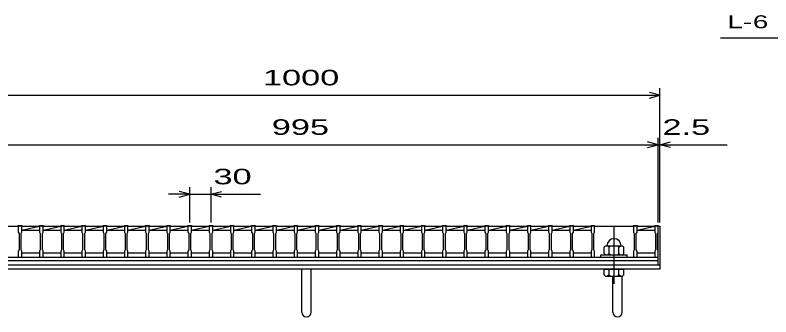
# Model space of a CAD drawing. Units: millimetres, scale not verified. Extents: x -1820 to 1731, y -1282 to 1054.
# Drawn here: x -1262 to -194, y -601 to -174 of the extents above; entities that cross this region are included whole.
import ezdxf
from ezdxf.enums import TextEntityAlignment as Align

# ---------------------------------------------------------------- set-up
doc = ezdxf.new("R2010")
doc.units = ezdxf.units.MM
doc.header["$LTSCALE"] = 10
doc.linetypes.add('CHAIN', pattern=[18.5, 12, -1.5, 3.5, -1.5])
for name, color, linetype, lineweight in [('16', 3, 'Continuous', 25), ('19', 6, 'Continuous', 25), ('22', 4, 'Continuous', 25)]:
    doc.layers.add(name, color=color, linetype=linetype, lineweight=lineweight)
doc.styles.add('ベクトル', font='')
doc.styles.get('ベクトル').set_extended_font_data('ベクトル')

msp = doc.modelspace()

# ---------------------------------------------------------------- linework, layer by layer
at = {"layer": '16'}
for p, q in [((-1313, -472.5), (-1258, -472.5)), ((-1258, -472.5), (-1258, -471.8)), ((-1258, -471.8), (-1253, -471.8)), ((-1258, -472.5), (-1258, -481)), ((-1253, -472.5), (-1258, -472.5)), ((-1253, -471.8), (-1253, -472.5)), ((-1253, -481), (-1253, -472.5)), ((-1253, -472.5), (-1228, -472.5)), ((-1253, -478.5), (-1228, -472.5)), ((-1253, -478.5), (-1228, -478.5)), ((-1228, -472.5), (-1228, -471.8)), ((-1228, -471.8), (-1223, -471.8)), ((-1228, -472.5), (-1228, -481)), ((-1223, -472.5), (-1228, -472.5)), ((-1223, -471.8), (-1223, -472.5)), ((-1223, -481), (-1223, -472.5)), ((-1223, -472.5), (-1198, -472.5)), ((-1223, -478.5), (-1198, -472.5)), ((-1223, -478.5), (-1198, -478.5)), ((-1198, -472.5), (-1198, -471.8)), ((-1198, -471.8), (-1193, -471.8)), ((-1198, -472.5), (-1198, -481)), ((-1193, -472.5), (-1198, -472.5)), ((-1193, -471.8), (-1193, -472.5)), ((-1193, -481), (-1193, -472.5)), ((-1193, -472.5), (-1168, -472.5)), ((-1193, -478.5), (-1168, -472.5)), ((-1193, -478.5), (-1168, -478.5)), ((-1168, -472.5), (-1168, -471.8)), ((-1168, -471.8), (-1163, -471.8)), ((-1168, -472.5), (-1168, -481)), ((-1163, -472.5), (-1168, -472.5)), ((-1163, -471.8), (-1163, -472.5)), ((-1163, -481), (-1163, -472.5)), ((-1163, -472.5), (-1138, -472.5)), ((-1163, -478.5), (-1138, -472.5)), ((-1163, -478.5), (-1138, -478.5)), ((-1138, -472.5), (-1138, -471.8)), ((-1138, -471.8), (-1133, -471.8)), ((-1138, -472.5), (-1138, -481)), ((-1133, -472.5), (-1138, -472.5)), ((-1133, -471.8), (-1133, -472.5)), ((-1133, -481), (-1133, -472.5)), ((-1133, -472.5), (-1108, -472.5)), ((-1133, -478.5), (-1108, -472.5)), ((-1133, -478.5), (-1108, -478.5)), ((-1108, -472.5), (-1108, -471.8)), ((-1108, -471.8), (-1103, -471.8)), ((-1108, -472.5), (-1108, -481)), ((-1103, -472.5), (-1108, -472.5)), ((-1103, -471.8), (-1103, -472.5)), ((-1103, -481), (-1103, -472.5)), ((-1103, -472.5), (-1078, -472.5)), ((-1103, -478.5), (-1078, -472.5)), ((-1103, -478.5), (-1078, -478.5)), ((-1078, -472.5), (-1078, -471.8)), ((-1078, -471.8), (-1073, -471.8)), ((-1078, -472.5), (-1078, -481)), ((-1073, -472.5), (-1078, -472.5)), ((-1073, -471.8), (-1073, -472.5)), ((-1073, -481), (-1073, -472.5)), ((-1073, -472.5), (-1048, -472.5)), ((-1073, -478.5), (-1048, -472.5)), ((-1073, -478.5), (-1048, -478.5)), ((-1048, -472.5), (-1048, -471.8)), ((-1048, -471.8), (-1043, -471.8)), ((-1048, -472.5), (-1048, -481)), ((-1043, -472.5), (-1048, -472.5)), ((-1043, -471.8), (-1043, -472.5)), ((-1043, -481), (-1043, -472.5)), ((-1043, -472.5), (-1018, -472.5)), ((-1043, -478.5), (-1018, -472.5)), ((-1043, -478.5), (-1018, -478.5)), ((-1018, -472.5), (-1018, -471.8)), ((-1018, -471.8), (-1013, -471.8)), ((-1018, -472.5), (-1018, -481)), ((-1013, -472.5), (-1018, -472.5)), ((-1013, -471.8), (-1013, -472.5)), ((-1013, -481), (-1013, -472.5)), ((-1013, -472.5), (-988, -472.5)), ((-1013, -478.5), (-988, -472.5)), ((-1013, -478.5), (-988, -478.5)), ((-988, -472.5), (-988, -471.8)), ((-988, -471.8), (-983, -471.8)), ((-988, -472.5), (-988, -481)), ((-983, -472.5), (-988, -472.5)), ((-983, -471.8), (-983, -472.5)), ((-983, -481), (-983, -472.5)), ((-983, -472.5), (-958, -472.5)), ((-983, -478.5), (-958, -472.5)), ((-983, -478.5), (-958, -478.5)), ((-958, -472.5), (-958, -471.8)), ((-958, -471.8), (-953, -471.8)), ((-958, -472.5), (-958, -481)), ((-953, -472.5), (-958, -472.5)), ((-953, -471.8), (-953, -472.5)), ((-953, -481), (-953, -472.5)), ((-953, -472.5), (-928, -472.5)), ((-953, -478.5), (-928, -472.5)), ((-953, -478.5), (-928, -478.5)), ((-928, -472.5), (-928, -471.8)), ((-928, -471.8), (-923, -471.8)), ((-928, -472.5), (-928, -481)), ((-923, -472.5), (-928, -472.5)), ((-923, -471.8), (-923, -472.5)), ((-923, -481), (-923, -472.5)), ((-923, -472.5), (-898, -472.5)), ((-923, -478.5), (-898, -472.5)), ((-923, -478.5), (-898, -478.5)), ((-898, -472.5), (-898, -471.8)), ((-898, -471.8), (-893, -471.8)), ((-898, -472.5), (-898, -481)), ((-893, -472.5), (-898, -472.5)), ((-893, -471.8), (-893, -472.5)), ((-893, -481), (-893, -472.5)), ((-893, -472.5), (-868, -472.5)), ((-893, -478.5), (-868, -472.5)), ((-893, -478.5), (-868, -478.5)), ((-868, -472.5), (-868, -471.8)), ((-868, -471.8), (-863, -471.8)), ((-868, -472.5), (-868, -481)), ((-863, -472.5), (-868, -472.5)), ((-863, -471.8), (-863, -472.5)), ((-863, -481), (-863, -472.5)), ((-863, -472.5), (-838, -472.5)), ((-863, -478.5), (-838, -472.5)), ((-863, -478.5), (-838, -478.5)), ((-838, -472.5), (-838, -471.8)), ((-838, -471.8), (-833, -471.8)), ((-838, -472.5), (-838, -481)), ((-833, -472.5), (-838, -472.5)), ((-833, -471.8), (-833, -472.5)), ((-833, -481), (-833, -472.5)), ((-833, -472.5), (-808, -472.5)), ((-833, -478.5), (-808, -472.5)), ((-833, -478.5), (-808, -478.5)), ((-808, -472.5), (-808, -471.8)), ((-808, -471.8), (-803, -471.8)), ((-808, -472.5), (-808, -481)), ((-803, -472.5), (-808, -472.5)), ((-803, -471.8), (-803, -472.5)), ((-803, -481), (-803, -472.5)), ((-803, -472.5), (-778, -472.5)), ((-803, -478.5), (-778, -472.5)), ((-803, -478.5), (-778, -478.5)), ((-778, -472.5), (-778, -471.8)), ((-778, -471.8), (-773, -471.8)), ((-778, -472.5), (-778, -481)), ((-773, -472.5), (-778, -472.5)), ((-773, -471.8), (-773, -472.5)), ((-773, -481), (-773, -472.5)), ((-773, -472.5), (-748, -472.5)), ((-773, -478.5), (-748, -472.5)), ((-773, -478.5), (-748, -478.5)), ((-748, -472.5), (-748, -471.8)), ((-748, -471.8), (-743, -471.8)), ((-748, -472.5), (-748, -481)), ((-743, -472.5), (-748, -472.5)), ((-743, -471.8), (-743, -472.5)), ((-743, -481), (-743, -472.5)), ((-743, -472.5), (-718, -472.5)), ((-743, -478.5), (-718, -472.5)), ((-743, -478.5), (-718, -478.5)), ((-718, -472.5), (-718, -471.8)), ((-718, -471.8), (-713, -471.8)), ((-718, -472.5), (-718, -481)), ((-713, -472.5), (-718, -472.5)), ((-713, -471.8), (-713, -472.5)), ((-713, -481), (-713, -472.5)), ((-713, -472.5), (-688, -472.5)), ((-713, -478.5), (-688, -472.5)), ((-713, -478.5), (-688, -478.5)), ((-688, -472.5), (-688, -471.8)), ((-688, -471.8), (-683, -471.8)), ((-688, -472.5), (-688, -481)), ((-683, -472.5), (-688, -472.5)), ((-683, -471.8), (-683, -472.5)), ((-683, -481), (-683, -472.5)), ((-683, -472.5), (-658, -472.5)), ((-683, -478.5), (-658, -472.5)), ((-683, -478.5), (-658, -478.5)), ((-658, -472.5), (-658, -471.8)), ((-658, -471.8), (-653, -471.8)), ((-658, -472.5), (-658, -481)), ((-653, -472.5), (-658, -472.5)), ((-653, -471.8), (-653, -472.5)), ((-653, -481), (-653, -472.5)), ((-653, -472.5), (-628, -472.5)), ((-653, -478.5), (-628, -472.5)), ((-653, -478.5), (-628, -478.5)), ((-628, -472.5), (-628, -471.8)), ((-628, -471.8), (-623, -471.8)), ((-628, -472.5), (-628, -481)), ((-623, -472.5), (-628, -472.5)), ((-623, -471.8), (-623, -472.5)), ((-623, -481), (-623, -472.5)), ((-623, -472.5), (-598, -472.5)), ((-623, -478.5), (-598, -472.5)), ((-623, -478.5), (-598, -478.5)), ((-598, -472.5), (-598, -471.8)), ((-598, -471.8), (-593, -471.8)), ((-598, -472.5), (-598, -481)), ((-593, -472.5), (-598, -472.5)), ((-593, -471.8), (-593, -472.5)), ((-593, -481), (-593, -472.5)), ((-593, -472.5), (-568, -472.5)), ((-593, -478.5), (-568, -472.5)), ((-593, -478.5), (-568, -478.5)), ((-568, -472.5), (-568, -471.8)), ((-568, -471.8), (-563, -471.8)), ((-568, -472.5), (-568, -481)), ((-563, -472.5), (-568, -472.5)), ((-563, -471.8), (-563, -472.5)), ((-563, -481), (-563, -472.5)), ((-563, -472.5), (-538, -472.5)), ((-563, -478.5), (-538, -472.5)), ((-563, -478.5), (-538, -478.5)), ((-538, -472.5), (-538, -471.8)), ((-538, -471.8), (-533, -471.8)), ((-538, -472.5), (-538, -481)), ((-533, -472.5), (-538, -472.5)), ((-533, -471.8), (-533, -472.5)), ((-533, -481), (-533, -472.5)), ((-533, -472.5), (-508, -472.5)), ((-533, -478.5), (-508, -472.5)), ((-533, -478.5), (-508, -478.5)), ((-508, -472.5), (-508, -471.8)), ((-508, -471.8), (-503, -471.8)), ((-508, -472.5), (-508, -481)), ((-503, -472.5), (-508, -472.5)), ((-503, -471.8), (-503, -472.5)), ((-503, -481), (-503, -472.5)), ((-503, -472.5), (-478, -472.5)), ((-503, -478.5), (-478, -472.5)), ((-503, -478.5), (-478, -478.5)), ((-478, -472.5), (-478, -471.8)), ((-478, -471.8), (-473, -471.8)), ((-478, -472.5), (-478, -481)), ((-473, -472.5), (-478, -472.5)), ((-473, -471.8), (-473, -472.5)), ((-473, -481), (-473, -472.5)), ((-473, -472.5), (-448, -472.5)), ((-473, -478.5), (-448, -472.5)), ((-473, -478.5), (-448, -478.5)), ((-448, -472.5), (-448, -471.8)), ((-448, -471.8), (-443, -471.8)), ((-448, -472.5), (-448, -481)), ((-443, -472.5), (-448, -472.5)), ((-443, -471.8), (-443, -472.5)), ((-443, -481), (-443, -472.5)), ((-443, -472.5), (-388, -472.5)), ((-388, -472.5), (-388, -471.8)), ((-388, -471.8), (-383, -471.8)), ((-388, -472.5), (-388, -481)), ((-383, -472.5), (-388, -472.5)), ((-383, -471.8), (-383, -472.5)), ((-383, -481), (-383, -472.5)), ((-383, -472.5), (-358, -472.5)), ((-383, -478.5), (-358, -472.5)), ((-383, -478.5), (-358, -478.5)), ((-358, -472.5), (-358, -471.8)), ((-358, -471.8), (-353, -471.8)), ((-358, -472.5), (-358, -481)), ((-353, -472.5), (-358, -472.5)), ((-353, -471.8), (-353, -472.5)), ((-353, -481), (-353, -472.5)), ((-353, -510.5), (-353, -472.5)), ((-1258, -481), (-1257, -483)), ((-1257, -483), (-1257, -506)), ((-1254, -483), (-1253, -481)), ((-1254, -506), (-1254, -483)), ((-1228, -481), (-1227, -483)), ((-1227, -483), (-1227, -506)), ((-1224, -483), (-1223, -481)), ((-1224, -506), (-1224, -483)), ((-1198, -481), (-1197, -483)), ((-1197, -483), (-1197, -506)), ((-1194, -483), (-1193, -481)), ((-1194, -506), (-1194, -483)), ((-1168, -481), (-1167, -483)), ((-1167, -483), (-1167, -506)), ((-1164, -483), (-1163, -481)), ((-1164, -506), (-1164, -483)), ((-1138, -481), (-1137, -483)), ((-1137, -483), (-1137, -506)), ((-1134, -483), (-1133, -481)), ((-1134, -506), (-1134, -483)), ((-1108, -481), (-1107, -483)), ((-1107, -483), (-1107, -506)), ((-1104, -483), (-1103, -481)), ((-1104, -506), (-1104, -483)), ((-1078, -481), (-1077, -483)), ((-1077, -483), (-1077, -506)), ((-1074, -483), (-1073, -481)), ((-1074, -506), (-1074, -483)), ((-1048, -481), (-1047, -483)), ((-1047, -483), (-1047, -506)), ((-1044, -483), (-1043, -481)), ((-1044, -506), (-1044, -483)), ((-1018, -481), (-1017, -483)), ((-1017, -483), (-1017, -506)), ((-1014, -483), (-1013, -481)), ((-1014, -506), (-1014, -483)), ((-988, -481), (-987, -483)), ((-987, -483), (-987, -506)), ((-984, -483), (-983, -481)), ((-984, -506), (-984, -483)), ((-958, -481), (-957, -483)), ((-957, -483), (-957, -506)), ((-954, -483), (-953, -481)), ((-954, -506), (-954, -483)), ((-928, -481), (-927, -483)), ((-927, -483), (-927, -506)), ((-924, -483), (-923, -481)), ((-924, -506), (-924, -483)), ((-898, -481), (-897, -483)), ((-897, -483), (-897, -506)), ((-894, -483), (-893, -481)), ((-894, -506), (-894, -483)), ((-868, -481), (-867, -483)), ((-867, -483), (-867, -506)), ((-864, -483), (-863, -481)), ((-864, -506), (-864, -483)), ((-838, -481), (-837, -483)), ((-837, -483), (-837, -506)), ((-834, -483), (-833, -481)), ((-834, -506), (-834, -483)), ((-808, -481), (-807, -483)), ((-807, -483), (-807, -506)), ((-804, -483), (-803, -481)), ((-804, -506), (-804, -483)), ((-778, -481), (-777, -483)), ((-777, -483), (-777, -506)), ((-774, -483), (-773, -481)), ((-774, -506), (-774, -483)), ((-748, -481), (-747, -483)), ((-747, -483), (-747, -506)), ((-744, -483), (-743, -481)), ((-744, -506), (-744, -483)), ((-718, -481), (-717, -483)), ((-717, -483), (-717, -506)), ((-714, -483), (-713, -481)), ((-714, -506), (-714, -483)), ((-688, -481), (-687, -483)), ((-687, -483), (-687, -506)), ((-684, -483), (-683, -481)), ((-684, -506), (-684, -483)), ((-658, -481), (-657, -483)), ((-657, -483), (-657, -506)), ((-654, -483), (-653, -481)), ((-654, -506), (-654, -483)), ((-628, -481), (-627, -483)), ((-627, -483), (-627, -506)), ((-624, -483), (-623, -481)), ((-624, -506), (-624, -483)), ((-598, -481), (-597, -483)), ((-597, -483), (-597, -506)), ((-594, -483), (-593, -481)), ((-594, -506), (-594, -483)), ((-568, -481), (-567, -483)), ((-567, -483), (-567, -506)), ((-564, -483), (-563, -481)), ((-564, -506), (-564, -483)), ((-538, -481), (-537, -483)), ((-537, -483), (-537, -506)), ((-534, -483), (-533, -481)), ((-534, -506), (-534, -483)), ((-508, -481), (-507, -483)), ((-507, -483), (-507, -506)), ((-504, -483), (-503, -481)), ((-504, -506), (-504, -483)), ((-478, -481), (-477, -483)), ((-477, -483), (-477, -506)), ((-474, -483), (-473, -481)), ((-474, -506), (-474, -483)), ((-448, -481), (-447, -483)), ((-447, -483), (-447, -506)), ((-444, -483), (-443, -481)), ((-444, -506), (-444, -483)), ((-388, -481), (-387, -483)), ((-387, -483), (-387, -506)), ((-384, -483), (-383, -481)), ((-384, -506), (-384, -483)), ((-358, -481), (-357, -483)), ((-357, -483), (-357, -506)), ((-354, -483), (-353, -481)), ((-354, -506), (-354, -483)), ((-427.5, -500.5), (-429.5, -502.5)), ((-427.5, -500.5), (-403.5, -500.5)), ((-422.5, -502.5), (-424.5, -500.5)), ((-422.5, -502.5), (-420.5, -500.5)), ((-408.5, -502.5), (-410.5, -500.5)), ((-408.5, -502.5), (-406.5, -500.5)), ((-401.5, -502.5), (-403.5, -500.5)), ((-1257, -506), (-1258, -508)), ((-1258, -508), (-1258, -516.5)), ((-1253, -508), (-1254, -506)), ((-1253, -516.5), (-1253, -508)), ((-1253, -510.5), (-1228, -510.5)), ((-1227, -506), (-1228, -508)), ((-1228, -508), (-1228, -516.5)), ((-1223, -508), (-1224, -506)), ((-1223, -516.5), (-1223, -508)), ((-1223, -510.5), (-1198, -510.5)), ((-1197, -506), (-1198, -508)), ((-1198, -508), (-1198, -516.5)), ((-1193, -508), (-1194, -506)), ((-1193, -516.5), (-1193, -508)), ((-1193, -510.5), (-1168, -510.5)), ((-1167, -506), (-1168, -508)), ((-1168, -508), (-1168, -516.5)), ((-1163, -508), (-1164, -506)), ((-1163, -516.5), (-1163, -508)), ((-1163, -510.5), (-1138, -510.5)), ((-1137, -506), (-1138, -508)), ((-1138, -508), (-1138, -516.5)), ((-1133, -508), (-1134, -506)), ((-1133, -516.5), (-1133, -508)), ((-1133, -510.5), (-1108, -510.5)), ((-1107, -506), (-1108, -508)), ((-1108, -508), (-1108, -516.5)), ((-1103, -508), (-1104, -506)), ((-1103, -516.5), (-1103, -508)), ((-1103, -510.5), (-1078, -510.5)), ((-1077, -506), (-1078, -508)), ((-1078, -508), (-1078, -516.5)), ((-1073, -508), (-1074, -506)), ((-1073, -516.5), (-1073, -508)), ((-1073, -510.5), (-1048, -510.5)), ((-1047, -506), (-1048, -508)), ((-1048, -508), (-1048, -516.5)), ((-1043, -508), (-1044, -506)), ((-1043, -516.5), (-1043, -508)), ((-1043, -510.5), (-1018, -510.5)), ((-1017, -506), (-1018, -508)), ((-1018, -508), (-1018, -516.5)), ((-1013, -508), (-1014, -506)), ((-1013, -516.5), (-1013, -508)), ((-1013, -510.5), (-988, -510.5)), ((-987, -506), (-988, -508)), ((-988, -508), (-988, -516.5)), ((-983, -508), (-984, -506)), ((-983, -516.5), (-983, -508)), ((-983, -510.5), (-958, -510.5)), ((-957, -506), (-958, -508)), ((-958, -508), (-958, -516.5)), ((-953, -508), (-954, -506)), ((-953, -516.5), (-953, -508)), ((-953, -510.5), (-928, -510.5)), ((-927, -506), (-928, -508)), ((-928, -508), (-928, -516.5)), ((-923, -508), (-924, -506)), ((-923, -516.5), (-923, -508)), ((-923, -510.5), (-898, -510.5)), ((-897, -506), (-898, -508)), ((-898, -508), (-898, -516.5)), ((-893, -508), (-894, -506)), ((-893, -516.5), (-893, -508)), ((-893, -510.5), (-868, -510.5)), ((-867, -506), (-868, -508)), ((-868, -508), (-868, -516.5)), ((-863, -508), (-864, -506)), ((-863, -516.5), (-863, -508)), ((-863, -510.5), (-838, -510.5)), ((-837, -506), (-838, -508)), ((-838, -508), (-838, -516.5)), ((-833, -508), (-834, -506)), ((-833, -516.5), (-833, -508)), ((-833, -510.5), (-808, -510.5)), ((-807, -506), (-808, -508)), ((-808, -508), (-808, -516.5)), ((-803, -508), (-804, -506)), ((-803, -516.5), (-803, -508)), ((-803, -510.5), (-778, -510.5)), ((-777, -506), (-778, -508)), ((-778, -508), (-778, -516.5)), ((-773, -508), (-774, -506)), ((-773, -516.5), (-773, -508)), ((-773, -510.5), (-748, -510.5)), ((-747, -506), (-748, -508)), ((-748, -508), (-748, -516.5)), ((-743, -508), (-744, -506)), ((-743, -516.5), (-743, -508)), ((-743, -510.5), (-718, -510.5)), ((-717, -506), (-718, -508)), ((-718, -508), (-718, -516.5)), ((-713, -508), (-714, -506)), ((-713, -516.5), (-713, -508)), ((-713, -510.5), (-688, -510.5)), ((-687, -506), (-688, -508)), ((-688, -508), (-688, -516.5)), ((-683, -508), (-684, -506)), ((-683, -516.5), (-683, -508)), ((-683, -510.5), (-658, -510.5)), ((-657, -506), (-658, -508)), ((-658, -508), (-658, -516.5)), ((-653, -508), (-654, -506)), ((-653, -516.5), (-653, -508)), ((-653, -510.5), (-628, -510.5)), ((-627, -506), (-628, -508)), ((-628, -508), (-628, -516.5)), ((-623, -508), (-624, -506)), ((-623, -516.5), (-623, -508)), ((-623, -510.5), (-598, -510.5)), ((-597, -506), (-598, -508)), ((-598, -508), (-598, -516.5)), ((-593, -508), (-594, -506)), ((-593, -516.5), (-593, -508)), ((-593, -510.5), (-568, -510.5)), ((-567, -506), (-568, -508)), ((-568, -508), (-568, -516.5)), ((-563, -508), (-564, -506)), ((-563, -516.5), (-563, -508)), ((-563, -510.5), (-538, -510.5)), ((-537, -506), (-538, -508)), ((-538, -508), (-538, -516.5)), ((-533, -508), (-534, -506)), ((-533, -516.5), (-533, -508)), ((-533, -510.5), (-508, -510.5)), ((-507, -506), (-508, -508)), ((-508, -508), (-508, -516.5)), ((-503, -508), (-504, -506)), ((-503, -516.5), (-503, -508)), ((-503, -510.5), (-478, -510.5)), ((-477, -506), (-478, -508)), ((-478, -508), (-478, -516.5)), ((-473, -508), (-474, -506)), ((-473, -516.5), (-473, -508)), ((-473, -510.5), (-448, -510.5)), ((-447, -506), (-448, -508)), ((-448, -508), (-448, -516.5)), ((-443, -508), (-444, -506)), ((-443, -516.5), (-443, -508)), ((-429.5, -511.5), (-429.5, -502.5)), ((-429.5, -511.5), (-427.5, -513.5)), ((-424.5, -513.5), (-422.5, -511.5)), ((-422.5, -511.5), (-422.5, -502.5)), ((-422.5, -511.5), (-420.5, -513.5)), ((-410.5, -513.5), (-408.5, -511.5)), ((-408.5, -511.5), (-408.5, -502.5)), ((-408.5, -511.5), (-406.5, -513.5)), ((-403.5, -513.5), (-401.5, -511.5)), ((-401.5, -511.5), (-401.5, -502.5)), ((-387, -506), (-388, -508)), ((-388, -508), (-388, -516.5)), ((-383, -508), (-384, -506)), ((-383, -516.5), (-383, -508)), ((-383, -510.5), (-358, -510.5)), ((-357, -506), (-358, -508)), ((-358, -508), (-358, -516.5)), ((-353, -508), (-354, -506)), ((-353, -516.5), (-353, -508)), ((-1348, -516.5), (-353, -516.5)), ((-1348, -521.5), (-353, -521.5)), ((-1313, -516.5), (-1258, -516.5)), ((-1258, -516.5), (-1253, -516.5)), ((-1228, -516.5), (-1223, -516.5)), ((-1198, -516.5), (-1193, -516.5)), ((-1168, -516.5), (-1163, -516.5)), ((-1138, -516.5), (-1133, -516.5)), ((-1108, -516.5), (-1103, -516.5)), ((-1078, -516.5), (-1073, -516.5)), ((-1048, -516.5), (-1043, -516.5)), ((-1018, -516.5), (-1013, -516.5)), ((-988, -516.5), (-983, -516.5)), ((-958, -516.5), (-953, -516.5)), ((-928, -516.5), (-923, -516.5)), ((-898, -516.5), (-893, -516.5)), ((-868, -516.5), (-863, -516.5)), ((-838, -516.5), (-833, -516.5)), ((-808, -516.5), (-803, -516.5)), ((-778, -516.5), (-773, -516.5)), ((-748, -516.5), (-743, -516.5)), ((-718, -516.5), (-713, -516.5)), ((-688, -516.5), (-683, -516.5)), ((-658, -516.5), (-653, -516.5)), ((-628, -516.5), (-623, -516.5)), ((-598, -516.5), (-593, -516.5)), ((-568, -516.5), (-563, -516.5)), ((-538, -516.5), (-533, -516.5)), ((-508, -516.5), (-503, -516.5)), ((-478, -516.5), (-473, -516.5)), ((-448, -516.5), (-443, -516.5)), ((-443, -516.5), (-388, -516.5)), ((-434, -516.5), (-434, -513.5)), ((-434, -513.5), (-397, -513.5)), ((-434, -516.5), (-397, -516.5)), ((-397, -516.5), (-397, -513.5)), ((-388, -516.5), (-383, -516.5)), ((-358, -516.5), (-353, -516.5)), ((-353, -521.5), (-353, -516.5)), ((-353, -527.5), (-353, -521.5)), ((-1348, -527.5), (-353, -527.5))]:
    msp.add_line(p, q, dxfattribs=at)
at = {"layer": '16', "linetype": 'CHAIN'}
msp.add_line((-415.5, -554.5), (-415.5, -473.5), dxfattribs=at)
at = {"layer": '16'}
msp.add_arc((-415.5, -500.5), 10, 0, 180, dxfattribs=at)
at = {"layer": '19'}
for p, q in [((-353, -472.5), (-350.5, -472.5)), ((-350.5, -472.5), (-350.5, -527.5)), ((-1350.5, -527.5), (-350.5, -527.5)), ((-350.5, -533.5), (-1350.5, -533.5)), ((-857, -594.61), (-857, -533.5)), ((-844, -594.61), (-844, -533.5)), ((-429.5, -541.5), (-429.5, -533.5)), ((-429.5, -533.5), (-401.5, -533.5)), ((-422.5, -541.5), (-422.5, -533.5)), ((-408.5, -541.5), (-408.5, -533.5)), ((-401.5, -541.5), (-401.5, -533.5)), ((-350.5, -527.5), (-350.5, -533.5)), ((-429.5, -541.5), (-427.5, -543.5)), ((-427.5, -543.5), (-403.5, -543.5)), ((-422.5, -541.5), (-424.5, -543.5)), ((-420.5, -543.5), (-422.5, -541.5)), ((-417, -594.61), (-417, -543.5)), ((-408.5, -541.5), (-410.5, -543.5)), ((-406.5, -543.5), (-408.5, -541.5)), ((-404, -594.61), (-404, -543.5)), ((-403.5, -543.5), (-401.5, -541.5))]:
    msp.add_line(p, q, dxfattribs=at)
for centre in [(-850.5, -594.61), (-410.5, -594.61)]:
    msp.add_arc(centre, 6.5, 180, 0, dxfattribs=at)
at = {"layer": '22'}
for p, q in [((-265, -206), (-65, -206)), ((-350.5, -467.5), (-350.5, -277.5)), ((-1350.5, -287.5), (-350.5, -287.5)), ((-350.5, -287.5), (-365.5, -283.5)), ((-365.5, -291.5), (-350.5, -287.5)), ((-353, -467.5), (-353, -347.5)), ((-350.5, -467.5), (-350.5, -347.5)), ((-1348, -357.5), (-353, -357.5)), ((-353, -357.5), (-368, -353.5)), ((-368, -361.5), (-353, -357.5)), ((-353, -357.5), (-350.5, -357.5)), ((-350.5, -357.5), (-335.5, -353.5)), ((-335.5, -361.5), (-350.5, -357.5)), ((-350.5, -357.5), (-255.5, -357.5)), ((-1015.5, -427.5), (-1045.5, -427.5)), ((-1015.5, -427.5), (-1030.5, -423.5)), ((-1030.5, -431.5), (-1015.5, -427.5)), ((-1015.5, -467.5), (-1015.5, -417.5)), ((-1015.5, -427.5), (-985.5, -427.5)), ((-985.5, -417.5), (-985.5, -467.5)), ((-985.5, -427.5), (-970.5, -423.5)), ((-970.5, -431.5), (-985.5, -427.5)), ((-985.5, -427.5), (-915.5, -427.5))]:
    msp.add_line(p, q, dxfattribs=at)

# ---------------------------------------------------------------- texts
at = {"layer": '22', "color": 2, "style": 'ベクトル'}
for s, height, width, p in [('L-', 18.33, 1.6, (-255, -183.5)), (' 6 ', 18.33, 1.6, (-230, -183.5)), (' 1000 ', 21.99, 1.65, (-925.5, -262.5)), (' 995 ', 21.99, 1.65, (-913, -332.5)), (' 2.5 ', 21.99, 1.65, (-360.5, -332.5)), (' 30 ', 21.99, 1.65, (-995.5, -402.5))]:
    msp.add_text(s, height=height, dxfattribs=dict(at, width=width)).set_placement(p, align=Align.MIDDLE_LEFT)

doc.saveas('drawing.dxf')
